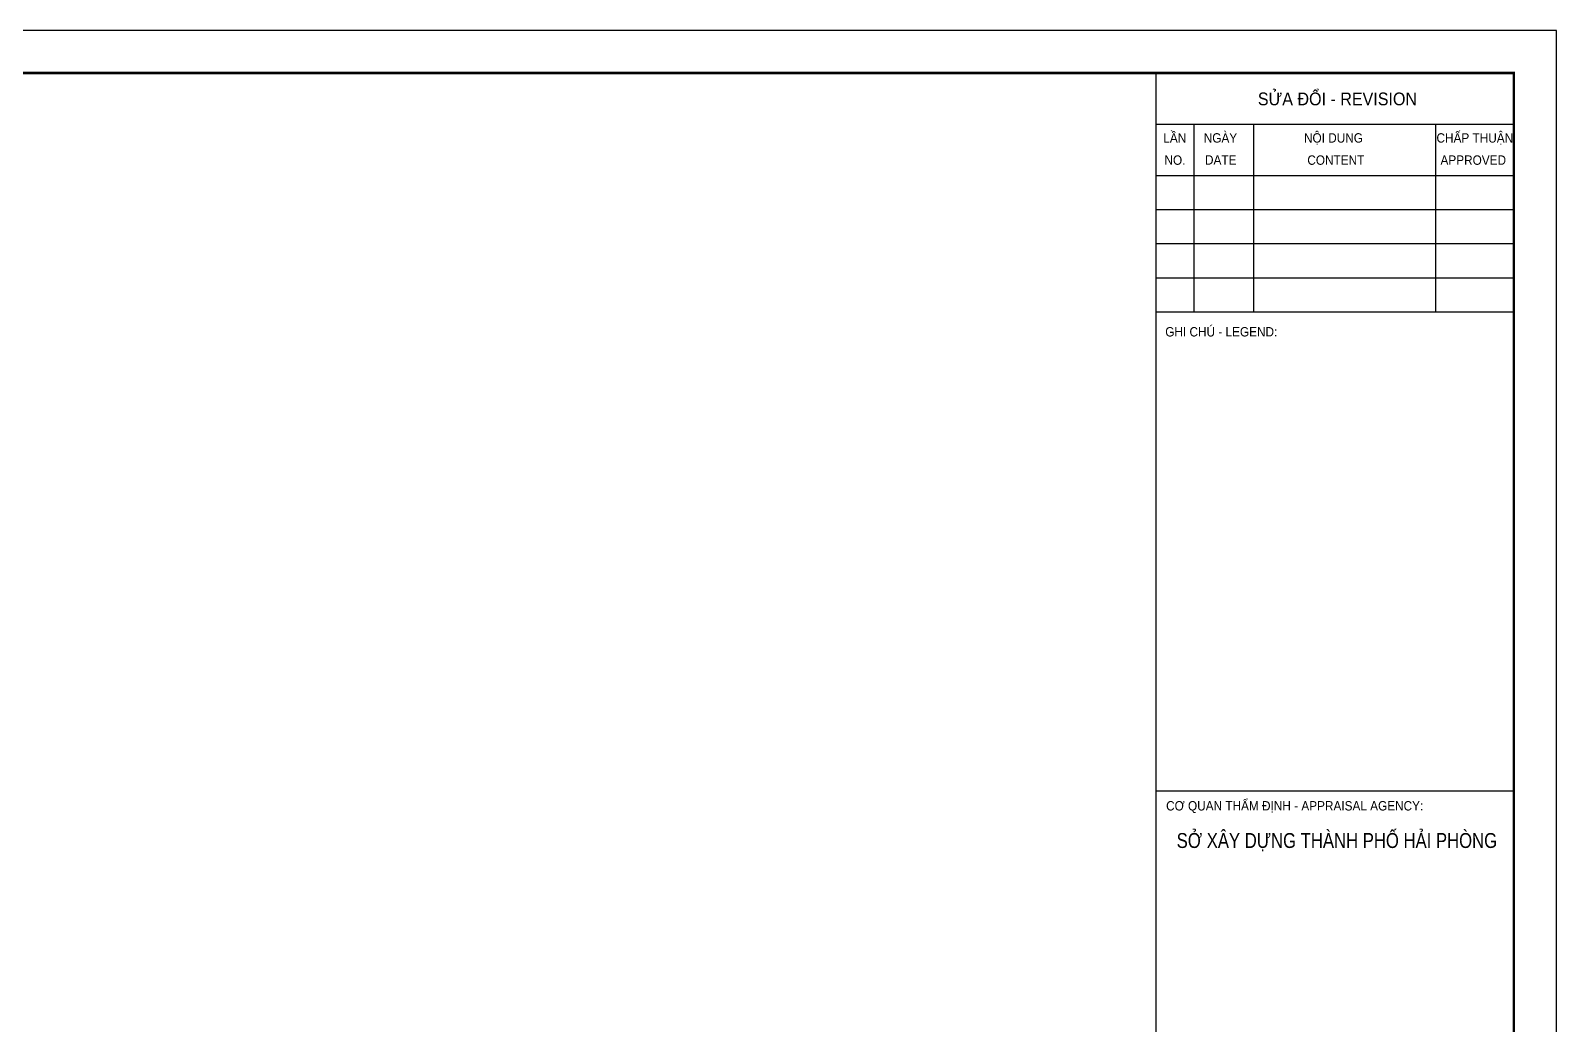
# Model space of a CAD drawing. Header units: millimetres. Extents: x -80883 to 1826631, y -376836 to 309394.
# Drawn here: x 1136849 to 1208509, y -294566 to -247883 of the extents above; entities that cross this region are included whole.
import ezdxf
from ezdxf.enums import TextEntityAlignment as Align

# ---------------------------------------------------------------- set-up
doc = ezdxf.new("R2010")
doc.units = ezdxf.units.MM
doc.header["$LTSCALE"] = 100
doc.header["$PDMODE"] = 32
doc.header["$PDSIZE"] = 2.5
doc.layers.add('ccu11-Dim', color=8, linetype='Continuous')
doc.layers.add('KT-Dim', color=8, linetype='Continuous')
doc.layers.add('KT-Chu viet', color=255, linetype='Continuous', lineweight=20)
doc.layers.add('KT-Net thay', color=7, linetype='Continuous', lineweight=15)
doc.styles.add('51KHUNG TEN$0$khung ten A1$1$Standard', font='', dxfattribs={"width": 0.9})
doc.styles.add('Arial Narrow', font='ARIALN.TTF')
doc.styles.get('51KHUNG TEN$0$khung ten A1$1$Standard').set_extended_font_data('.VnArialH')
doc.dimstyles.new('ccu12-200', dxfattribs={"dimscale": 200, "dimtxt": 2.5, "dimasz": 1, "dimexe": 1, "dimexo": 2, "dimgap": 1, "dimtad": 1, "dimdec": 0, "dimrnd": 5, "dimdsep": 46, "dimtxsty": 'Arial Narrow', "dimblk": 'ARCHTICK', "dimcen": -1, "dimdle": 1, "dimclrd": 256, "dimclre": 256, "dimclrt": 3, "dimadec": 0, "dimazin": 2, "dimtfac": 0.1, "dimtdec": 0, "dimtmove": 0, "dimatfit": 1, "dimldrblk": 'ARCHTICK', "dimfxl": 1, "dimtvp": 0.833333, "dimtolj": 1, "dimtzin": 12, "dimarcsym": 0})

# ---------------------------------------------------------------- blocks, each defined once
blk = doc.blocks.new('Khung ten_A1', base_point=(-3406704, 253379))
for p, q in [((74690, 58471), (74690, 1072)), ((74690, 58471), (74690, 1072)), ((74690, 57269), (83100, 57269)), ((74690, 57269), (83100, 57269)), ((75591, 52864), (75591, 57269)), ((75591, 52864), (75591, 57269)), ((76993, 52864), (76993, 57269)), ((76993, 52864), (76993, 57269)), ((81264, 52864), (81264, 57269)), ((74690, 56068), (83100, 56068)), ((74690, 56068), (83100, 56068)), ((74690, 55267), (83100, 55267)), ((74690, 55267), (83100, 55267)), ((74690, 54466), (83100, 54466)), ((74690, 54466), (83100, 54466)), ((74690, 53665), (83100, 53665)), ((74690, 53665), (83100, 53665)), ((74690, 52864), (83100, 52864)), ((74690, 52864), (83100, 52864)), ((74690, 41617), (83100, 41617))]:
    blk.add_line(p, q)
at = {"layer": 'Defpoints', "color": 1}
blk.add_lwpolyline([(84100, 0), (84100, 59471), (0, 59471), (0, 0)], close=True, dxfattribs=at)
at = {"layer": 'KT-Net thay', "const_width": 60}
blk.add_lwpolyline([(2700, 1071), (83100, 1071), (83100, 58471), (2700, 58471)], close=True, dxfattribs=at)
at = {"color": 2, "style": '51KHUNG TEN$0$khung ten A1$1$Standard', "width": 0.9}
blk.add_text('c¬ quan thÈm ®Þnh - appraisal agency:', height=220.26, dxfattribs=at).set_placement((74934, 41154))
at = {"layer": 'KT-Chu viet', "color": 2, "style": '51KHUNG TEN$0$khung ten A1$1$Standard', "width": 0.9}
for s, height, p in [('söa ®æi - revision', 300, (77088, 57714)), ('LÇn', 220.3, (74868, 56838)), ('ngµy', 220.3, (75818, 56838)), ('Néi dung', 220.3, (78171, 56838)), ('chÊp thuËn', 220.3, (81283, 56838)), ('Ghi chó - legend:', 220.26, (74914, 52285))]:
    blk.add_text(s, height=height, dxfattribs=at).set_placement(p)
at = {"layer": 'KT-Chu viet', "color": 4, "style": '51KHUNG TEN$0$khung ten A1$1$Standard', "width": 0.9}
for s, p in [('no.', (74896, 56317)), ('date', (75847, 56321)), (' content', (78173, 56317)), ('approved', (81377, 56317))]:
    blk.add_text(s, height=220.3, dxfattribs=at).set_placement(p)
at = {"layer": 'KT-Chu viet', "style": '51KHUNG TEN$0$khung ten A1$1$Standard', "width": 0.8}
blk.add_text('së x©y dùng thµnh phè h¶i phßng', height=350.42, dxfattribs=at).set_placement((78944, 40274), align=Align.CENTER)
blk = doc.blocks.new('_ARCHTICK')
at = {"color": 0, "linetype": 'ByBlock', "const_width": 0.15}
blk.add_lwpolyline([(-0.5, -0.5), (0.5, 0.5)], dxfattribs=at)
blk = doc.blocks.new('*D976')
at = {"layer": 'Defpoints', "color": 0, "transparency": 16777216}
for p in [(366647, -37704, 0), (379300, -66026), (376730, -66913, 0)]:
    blk.add_point(p, dxfattribs=at)
at = {"layer": 'KT-Dim', "lineweight": -2, "transparency": 16777216}
for p, q in [((367025, -37574), (369405, -36752)), ((369150, -36628), (379365, -66215)), ((377108, -66782), (379489, -65960))]:
    blk.add_line(p, q, dxfattribs=at)
at = {"layer": 'KT-Dim', "lineweight": -2, "transparency": 16777216, "xscale": 200, "yscale": 200, "zscale": 200}
for p, rotation in [((369216, -36817), 109.0471074728855), ((379300, -66026), 289.0471074728856)]:
    blk.add_blockref('_ARCHTICK', p, dxfattribs=dict(at, rotation=rotation))
at = {"layer": 'KT-Dim', "color": 3, "transparency": 16777216, "insert": (374688, -51273), "char_height": 500, "attachment_point": 5, "rotation": 289.04711, "style": 'Arial Narrow'}
blk.add_mtext('\\A1;30900', dxfattribs=at)
blk = doc.blocks.new('Grid-ST-flat-3')
at = {"layer": 'KT-Dim'}
dim = blk.add_linear_dim(base=(379299.7, -66025.7, 0), p1=(366646.9, -37704.3), p2=(376730.3, -66912.7, 0), angle=109.047107, dimstyle='ccu12-200', dxfattribs=at)
dim.commit()
dim.dimension.update_dxf_attribs({"geometry": '*D976', "text_midpoint": (374688, -51272.9, 0)})

msp = doc.modelspace()

# ---------------------------------------------------------------- block references
msp.add_blockref('Grid-ST-flat-3', (758919.5, -243129.8))
at = {"layer": 'ccu11-Dim', "xscale": 2.000000000621877, "yscale": 2.000000000621877, "zscale": 2.000000000621877}
msp.add_blockref('Khung ten_A1', (-5773098.9, 139934.6), dxfattribs=at)

doc.saveas('drawing.dxf')
